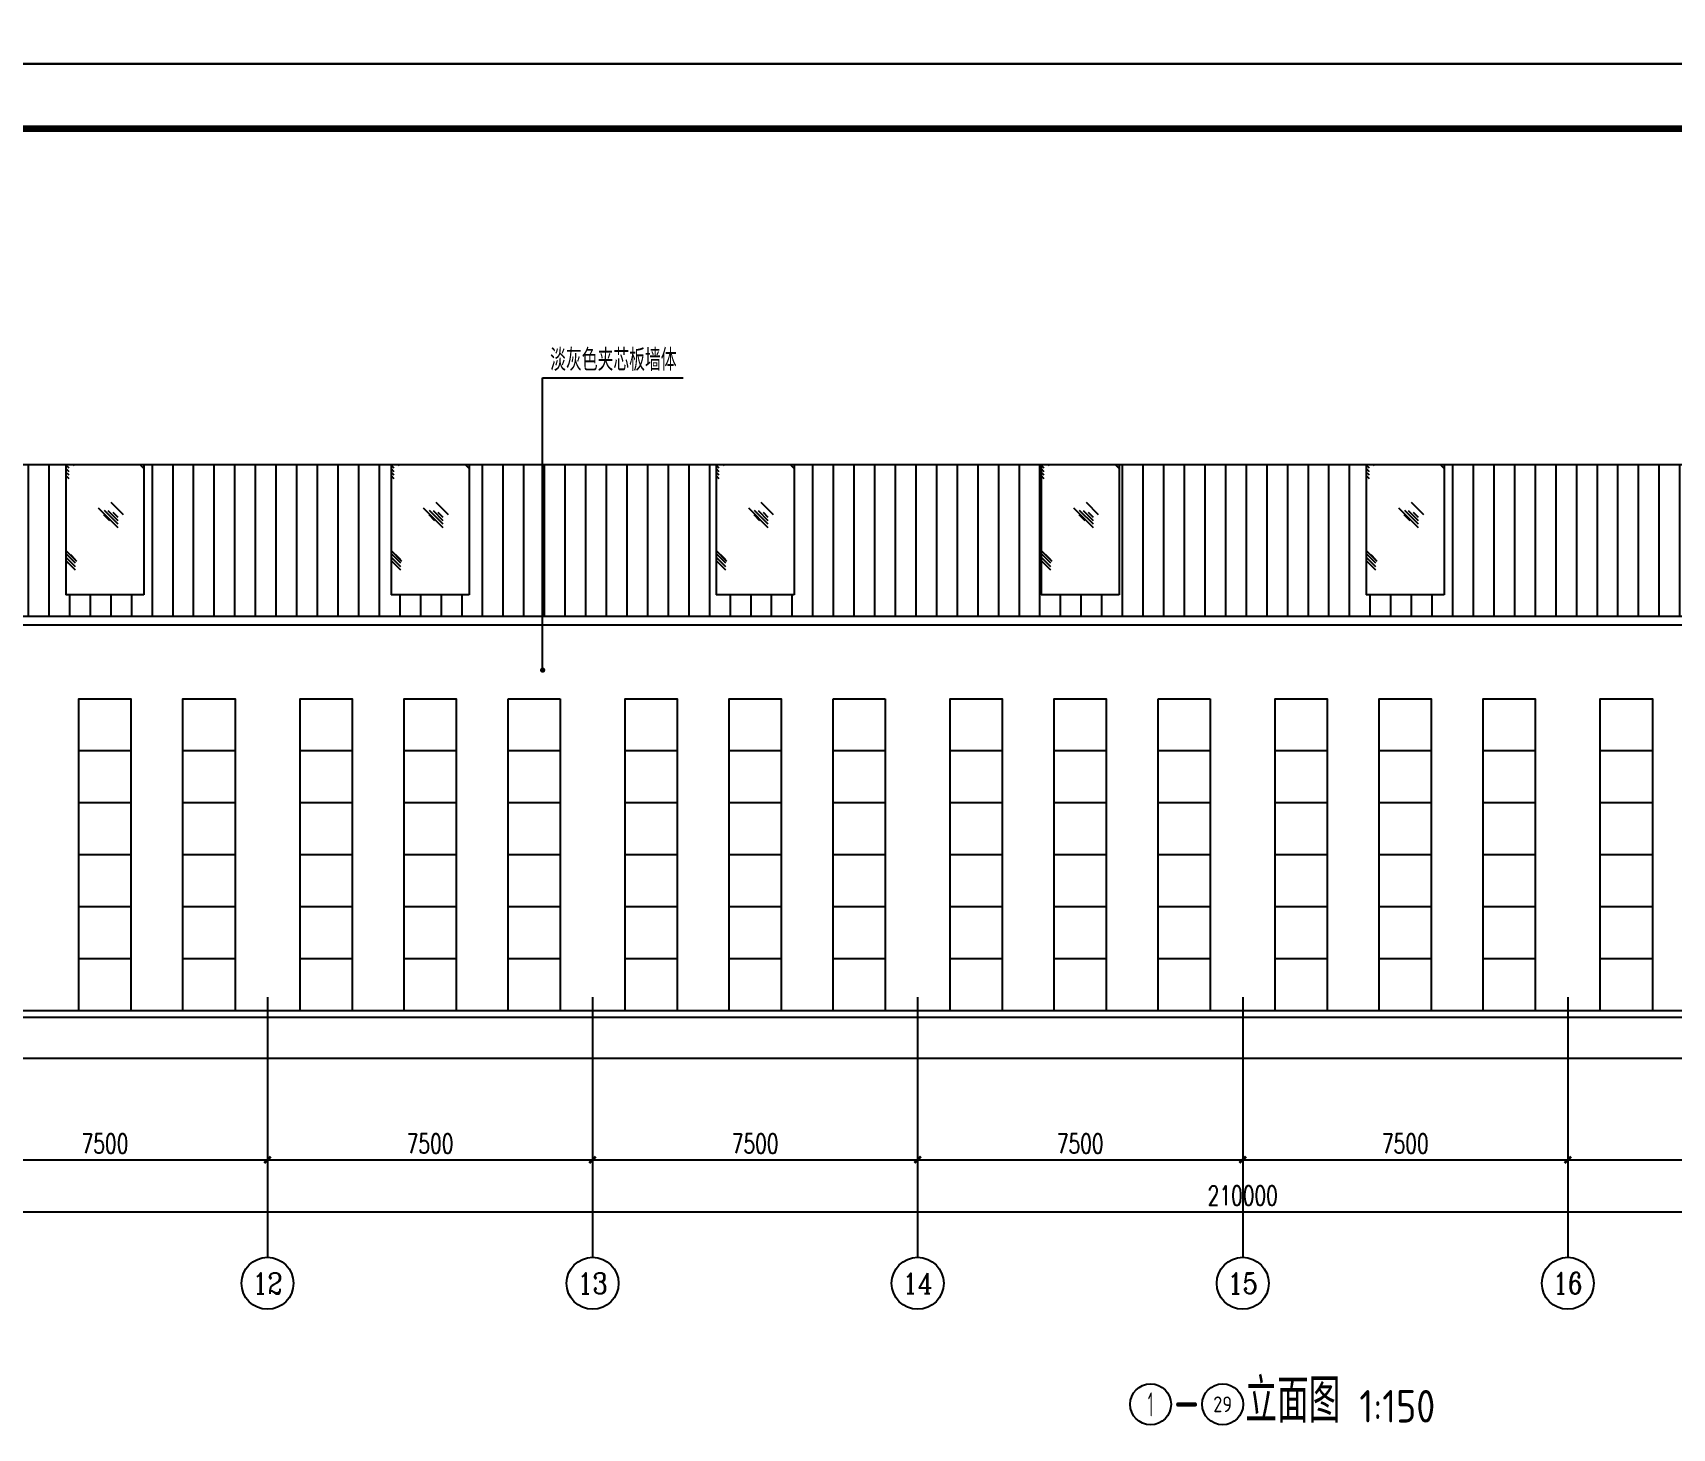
# Model space of a CAD drawing. Extents: x 962303 to 1579583, y -174742 to 224716.
# Drawn here: x 1425808 to 1463632, y -17226 to 14971 of the extents above; entities that cross this region are included whole.
import ezdxf
from ezdxf.enums import TextEntityAlignment as Align

# ---------------------------------------------------------------- set-up
doc = ezdxf.new("R2010")
doc.units = 0
doc.header["$LTSCALE"] = 1000
doc.header["$MEASUREMENT"] = 0
for name, color, linetype in [('AXIS', 3, 'Continuous'), ('AXIS_TEXT', 7, 'Continuous'), ('DIM_LEAD', 3, 'Continuous'), ('PUB_TEXT', 7, 'Continuous'), ('PUB_TITLE', 4, 'Continuous')]:
    doc.layers.add(name, color=color, linetype=linetype)
doc.styles.add('_TCH_AXIS', font='COMPLEX', dxfattribs={"bigfont": 'GBCBIG'})
doc.styles.add('_TCH_DIM', font='SIMPLEX', dxfattribs={"bigfont": 'GBCBIG'})
doc.styles.add('_TCH_DIM_T3', font='SIMPLEX', dxfattribs={"width": 0.705882, "bigfont": 'GBCBIG'})
doc.styles.add('COMPLEX', font='COMPLEX')
doc.styles.get("Standard").update_dxf_attribs({"font": 'gbenor.shx', "bigfont": 'gbcbig.shx'})
doc.dimstyles.new('_TCH_ARCH&&150', dxfattribs={"dimtxt": 446.25, "dimasz": 150, "dimexe": 375, "dimexo": 450, "dimgap": 150, "dimtad": 1, "dimdec": 0, "dimzin": 0, "dimdsep": 46, "dimtxsty": '_TCH_DIM_T3', "dimblk": 'ARCHTICK', "dimcen": 0.09, "dimclrt": 7, "dimazin": 2, "dimtfac": 1, "dimtdec": 0, "dimtix": 1, "dimtmove": 2, "dimatfit": 3, "dimfxl": 0, "dimtolj": 1, "dimtzin": 0, "dimarcsym": 0})

# ---------------------------------------------------------------- blocks, each defined once
blk = doc.blocks.new('_ArchTick')
at = {"color": 0, "linetype": 'ByBlock', "const_width": 0.4}
blk.add_lwpolyline([(-0.5, -0.5), (0.5, 0.5)], dxfattribs=at)
blk = doc.blocks.new('*D743')
at = {"layer": 'AXIS', "color": 0, "lineweight": -2}
for p, q in [((1423723, -7732), (1423723, -11407)), ((1431223, -7732), (1431223, -11407)), ((1423723, -11032), (1431223, -11032))]:
    blk.add_line(p, q, dxfattribs=at)
at = {"layer": 'Defpoints', "color": 0}
for p in [(1423723, -7282), (1431223, -7282), (1431223, -11032)]:
    blk.add_point(p, dxfattribs=at)
at = {"layer": 'AXIS', "color": 0, "lineweight": -2, "xscale": 150, "yscale": 150, "zscale": 150, "rotation": 180}
blk.add_blockref('_ArchTick', (1423723, -11032), dxfattribs=at)
at = {"layer": 'AXIS', "color": 0, "lineweight": -2, "xscale": 150, "yscale": 150, "zscale": 150}
blk.add_blockref('_ArchTick', (1431223, -11032), dxfattribs=at)
at = {"layer": 'AXIS', "color": 7, "insert": (1427473, -10659), "char_height": 446.2, "attachment_point": 5, "style": '_TCH_DIM_T3'}
blk.add_mtext('\\A1;7500', dxfattribs=at)
blk = doc.blocks.new('*D744')
at = {"layer": 'AXIS', "color": 0, "lineweight": -2}
for p, q in [((1431223, -7732), (1431223, -11407)), ((1438723, -7732), (1438723, -11407)), ((1431223, -11032), (1438723, -11032))]:
    blk.add_line(p, q, dxfattribs=at)
at = {"layer": 'Defpoints', "color": 0}
for p in [(1431223, -7282), (1438723, -7282), (1438723, -11032)]:
    blk.add_point(p, dxfattribs=at)
at = {"layer": 'AXIS', "color": 0, "lineweight": -2, "xscale": 150, "yscale": 150, "zscale": 150, "rotation": 180}
blk.add_blockref('_ArchTick', (1431223, -11032), dxfattribs=at)
at = {"layer": 'AXIS', "color": 0, "lineweight": -2, "xscale": 150, "yscale": 150, "zscale": 150}
blk.add_blockref('_ArchTick', (1438723, -11032), dxfattribs=at)
at = {"layer": 'AXIS', "color": 7, "insert": (1434973, -10659), "char_height": 446.2, "attachment_point": 5, "style": '_TCH_DIM_T3'}
blk.add_mtext('\\A1;7500', dxfattribs=at)
blk = doc.blocks.new('*D745')
at = {"layer": 'AXIS', "color": 0, "lineweight": -2}
for p, q in [((1438723, -7732), (1438723, -11407)), ((1446223, -7732), (1446223, -11407)), ((1438723, -11032), (1446223, -11032))]:
    blk.add_line(p, q, dxfattribs=at)
at = {"layer": 'Defpoints', "color": 0}
for p in [(1438723, -7282), (1446223, -7282), (1446223, -11032)]:
    blk.add_point(p, dxfattribs=at)
at = {"layer": 'AXIS', "color": 0, "lineweight": -2, "xscale": 150, "yscale": 150, "zscale": 150, "rotation": 180}
blk.add_blockref('_ArchTick', (1438723, -11032), dxfattribs=at)
at = {"layer": 'AXIS', "color": 0, "lineweight": -2, "xscale": 150, "yscale": 150, "zscale": 150}
blk.add_blockref('_ArchTick', (1446223, -11032), dxfattribs=at)
at = {"layer": 'AXIS', "color": 7, "insert": (1442473, -10659), "char_height": 446.2, "attachment_point": 5, "style": '_TCH_DIM_T3'}
blk.add_mtext('\\A1;7500', dxfattribs=at)
blk = doc.blocks.new('*D746')
at = {"layer": 'AXIS', "color": 0, "lineweight": -2}
for p, q in [((1446223, -7732), (1446223, -11407)), ((1453723, -7732), (1453723, -11407)), ((1446223, -11032), (1453723, -11032))]:
    blk.add_line(p, q, dxfattribs=at)
at = {"layer": 'Defpoints', "color": 0}
for p in [(1446223, -7282), (1453723, -7282), (1453723, -11032)]:
    blk.add_point(p, dxfattribs=at)
at = {"layer": 'AXIS', "color": 0, "lineweight": -2, "xscale": 150, "yscale": 150, "zscale": 150, "rotation": 180}
blk.add_blockref('_ArchTick', (1446223, -11032), dxfattribs=at)
at = {"layer": 'AXIS', "color": 0, "lineweight": -2, "xscale": 150, "yscale": 150, "zscale": 150}
blk.add_blockref('_ArchTick', (1453723, -11032), dxfattribs=at)
at = {"layer": 'AXIS', "color": 7, "insert": (1449973, -10659), "char_height": 446.2, "attachment_point": 5, "style": '_TCH_DIM_T3'}
blk.add_mtext('\\A1;7500', dxfattribs=at)
blk = doc.blocks.new('*D747')
at = {"layer": 'AXIS', "color": 0, "lineweight": -2}
for p, q in [((1453723, -7732), (1453723, -11407)), ((1461223, -7732), (1461223, -11407)), ((1453723, -11032), (1461223, -11032))]:
    blk.add_line(p, q, dxfattribs=at)
at = {"layer": 'Defpoints', "color": 0}
for p in [(1453723, -7282), (1461223, -7282), (1461223, -11032)]:
    blk.add_point(p, dxfattribs=at)
at = {"layer": 'AXIS', "color": 0, "lineweight": -2, "xscale": 150, "yscale": 150, "zscale": 150, "rotation": 180}
blk.add_blockref('_ArchTick', (1453723, -11032), dxfattribs=at)
at = {"layer": 'AXIS', "color": 0, "lineweight": -2, "xscale": 150, "yscale": 150, "zscale": 150}
blk.add_blockref('_ArchTick', (1461223, -11032), dxfattribs=at)
at = {"layer": 'AXIS', "color": 7, "insert": (1457473, -10659), "char_height": 446.2, "attachment_point": 5, "style": '_TCH_DIM_T3'}
blk.add_mtext('\\A1;7500', dxfattribs=at)
blk = doc.blocks.new('*D748')
at = {"layer": 'AXIS', "color": 0, "lineweight": -2}
for p, q in [((1461223, -7732), (1461223, -11407)), ((1468723, -7732), (1468723, -11407)), ((1461223, -11032), (1468723, -11032))]:
    blk.add_line(p, q, dxfattribs=at)
at = {"layer": 'Defpoints', "color": 0}
for p in [(1461223, -7282), (1468723, -7282), (1468723, -11032)]:
    blk.add_point(p, dxfattribs=at)
at = {"layer": 'AXIS', "color": 0, "lineweight": -2, "xscale": 150, "yscale": 150, "zscale": 150, "rotation": 180}
blk.add_blockref('_ArchTick', (1461223, -11032), dxfattribs=at)
at = {"layer": 'AXIS', "color": 0, "lineweight": -2, "xscale": 150, "yscale": 150, "zscale": 150}
blk.add_blockref('_ArchTick', (1468723, -11032), dxfattribs=at)
at = {"layer": 'AXIS', "color": 7, "insert": (1464973, -10659), "char_height": 446.2, "attachment_point": 5, "style": '_TCH_DIM_T3'}
blk.add_mtext('\\A1;7500', dxfattribs=at)
blk = doc.blocks.new('*D761')
at = {"layer": 'AXIS', "color": 0, "lineweight": -2}
for p, q in [((1348723, -7732), (1348723, -12607)), ((1558723, -7732), (1558723, -12607)), ((1348723, -12232), (1558723, -12232))]:
    blk.add_line(p, q, dxfattribs=at)
at = {"layer": 'Defpoints', "color": 0}
for p in [(1348723, -7282), (1558723, -7282), (1558723, -12232)]:
    blk.add_point(p, dxfattribs=at)
at = {"layer": 'AXIS', "color": 0, "lineweight": -2, "xscale": 150, "yscale": 150, "zscale": 150, "rotation": 180}
blk.add_blockref('_ArchTick', (1348723, -12232), dxfattribs=at)
at = {"layer": 'AXIS', "color": 0, "lineweight": -2, "xscale": 150, "yscale": 150, "zscale": 150}
blk.add_blockref('_ArchTick', (1558723, -12232), dxfattribs=at)
at = {"layer": 'AXIS', "color": 7, "insert": (1453723, -11859), "char_height": 446.2, "attachment_point": 5, "style": '_TCH_DIM_T3'}
blk.add_mtext('\\A1;210000', dxfattribs=at)
blk = doc.blocks.new('_AXISO')
blk.add_circle((0, 0), 0.5)
at = {"layer": 'AXIS_TEXT', "style": 'COMPLEX', "width": 1.041667}
blk.add_attdef('A', text='', height=0.56, dxfattribs=at).set_placement((-0.25, -0.28), (0.25, -0.28), align=Align.FIT)

msp = doc.modelspace()

# ---------------------------------------------------------------- hatches: boundary and pattern name
h = msp.add_hatch()
h.set_pattern_fill('LINE', color=251, scale=500, angle=90, style=0)
h.set_pattern_definition([(90, (2552516.56, 52019.8), (476.25, 3e-14), [])])
h.paths.add_polyline_path([(1419073.2, 1501.4), (1348523.2, 1501.4), (1348523.2, 5001.4), (1359073.2, 5001.4), (1359073.2, 2001.4), (1360873.2, 2001.4), (1360873.2, 5001.4), (1366573.2, 5001.4), (1366573.2, 2001.4), (1368373.2, 2001.4), (1368373.2, 5001.4), (1374073.2, 5001.4), (1374073.2, 2001.4), (1375873.2, 2001.4), (1375873.2, 5001.4), (1381573.2, 5001.4), (1381573.2, 2001.4), (1383373.2, 2001.4), (1383373.2, 5001.4), (1389073.2, 5001.4), (1389073.2, 2001.4), (1390873.2, 2001.4), (1390873.2, 5001.4), (1396573.2, 5001.4), (1396573.2, 2001.4), (1398373.2, 2001.4), (1398373.2, 5001.4), (1404073.2, 5001.4), (1404073.2, 2001.4), (1405873.2, 2001.4), (1405873.2, 5001.4), (1411573.2, 5001.4), (1411573.2, 2001.4), (1413373.2, 2001.4), (1413373.2, 5001.4), (1419073.2, 5001.4), (1419073.2, 2001.4), (1420873.2, 2001.4), (1420873.2, 5001.4), (1426573.2, 5001.4), (1426573.2, 2001.4), (1428373.2, 2001.4), (1428373.2, 5001.4), (1434073.2, 5001.4), (1434073.2, 2001.4), (1435873.2, 2001.4), (1435873.2, 5001.4), (1441573.2, 5001.4), (1441573.2, 2001.4), (1443373.2, 2001.4), (1443373.2, 5001.4), (1449073.2, 5001.4), (1449073.2, 2001.4), (1450873.2, 2001.4), (1450873.2, 5001.4), (1456573.2, 5001.4), (1456573.2, 2001.4), (1458373.2, 2001.4), (1458373.2, 5001.4), (1464073.2, 5001.4), (1464073.2, 2001.4), (1465873.2, 2001.4), (1465873.2, 5001.4), (1471573.2, 5001.4), (1471573.2, 2001.4), (1473373.2, 2001.4), (1473373.2, 5001.4), (1479073.2, 5001.4), (1479073.2, 2001.4), (1480873.2, 2001.4), (1480873.2, 5001.4), (1486573.2, 5001.4), (1486573.2, 2001.4), (1488373.2, 2001.4), (1488373.2, 5001.4), (1494073.2, 5001.4), (1494073.2, 2001.4), (1495873.2, 2001.4), (1495873.2, 5001.4), (1501573.2, 5001.4), (1501573.2, 2001.4), (1503373.2, 2001.4), (1503373.2, 5001.4), (1509073.2, 5001.4), (1509073.2, 2001.4), (1510873.2, 2001.4), (1510873.2, 5001.4), (1516573.2, 5001.4), (1516573.2, 2001.4), (1518373.2, 2001.4), (1518373.2, 5001.4), (1524073.2, 5001.4), (1524073.2, 2001.4), (1525873.2, 2001.4), (1525873.2, 5001.4), (1531573.2, 5001.4), (1531573.2, 2001.4), (1533373.2, 2001.4), (1533373.2, 5001.4), (1539073.2, 5001.4), (1539073.2, 2001.4), (1540873.2, 2001.4), (1540873.2, 5001.4), (1546573.2, 5001.4), (1546573.2, 2001.4), (1548373.2, 2001.4), (1548373.2, 5001.4), (1554073.2, 5001.4), (1554073.2, 2001.4), (1555873.2, 2001.4), (1555873.2, 5001.4), (1558923.2, 5001.4), (1558923.2, 1501.4)])
h = msp.add_hatch()
h.set_pattern_fill('玻璃1', color=4, scale=200, style=0)
h.set_pattern_definition([(135, (2039668.7, 52099.8), (979.767, 979.767), [448, -1152]), (135, (2039476.7, 52179.8), (979.767, 979.767), [192, -1408]), (135, (2039668.7, 52179.8), (979.767, 979.767), [320, -1280]), (135, (2039572.7, 52099.8), (-1074.8023, -1074.8023), [400, -1200]), (135, (2039668.7, 52019.8), (979.767, 979.767), [640, -960]), (135, (2039668.7, 52259.8), (979.767, 979.767), [160, -1440])])
h.paths.add_polyline_path([(1426573.2, 5001.4), (1428373.2, 5001.4), (1428373.2, 2001.4), (1426573.2, 2001.4)])
h = msp.add_hatch()
h.set_pattern_fill('玻璃1', color=4, scale=200, style=0)
h.set_pattern_definition([(135, (2047168.7, 52099.8), (979.767, 979.767), [448, -1152]), (135, (2046976.7, 52179.8), (979.767, 979.767), [192, -1408]), (135, (2047168.7, 52179.8), (979.767, 979.767), [320, -1280]), (135, (2047072.7, 52099.8), (-1074.8023, -1074.8023), [400, -1200]), (135, (2047168.7, 52019.8), (979.767, 979.767), [640, -960]), (135, (2047168.7, 52259.8), (979.767, 979.767), [160, -1440])])
h.paths.add_polyline_path([(1434073.2, 5001.4), (1435873.2, 5001.4), (1435873.2, 2001.4), (1434073.2, 2001.4)])
h = msp.add_hatch()
h.set_pattern_fill('玻璃1', color=4, scale=200, style=0)
h.set_pattern_definition([(135, (2054668.7, 52099.8), (979.767, 979.767), [448, -1152]), (135, (2054476.7, 52179.8), (979.767, 979.767), [192, -1408]), (135, (2054668.7, 52179.8), (979.767, 979.767), [320, -1280]), (135, (2054572.7, 52099.8), (-1074.8023, -1074.8023), [400, -1200]), (135, (2054668.7, 52019.8), (979.767, 979.767), [640, -960]), (135, (2054668.7, 52259.8), (979.767, 979.767), [160, -1440])])
h.paths.add_polyline_path([(1441573.2, 5001.4), (1443373.2, 5001.4), (1443373.2, 2001.4), (1441573.2, 2001.4)])
h = msp.add_hatch()
h.set_pattern_fill('玻璃1', color=4, scale=200, style=0)
h.set_pattern_definition([(135, (2062168.7, 52099.8), (979.767, 979.767), [448, -1152]), (135, (2061976.7, 52179.8), (979.767, 979.767), [192, -1408]), (135, (2062168.7, 52179.8), (979.767, 979.767), [320, -1280]), (135, (2062072.7, 52099.8), (-1074.8023, -1074.8023), [400, -1200]), (135, (2062168.7, 52019.8), (979.767, 979.767), [640, -960]), (135, (2062168.7, 52259.8), (979.767, 979.767), [160, -1440])])
h.paths.add_polyline_path([(1449073.2, 5001.4), (1450873.2, 5001.4), (1450873.2, 2001.4), (1449073.2, 2001.4)])
h = msp.add_hatch()
h.set_pattern_fill('玻璃1', color=4, scale=200, style=0)
h.set_pattern_definition([(135, (2069668.7, 52099.8), (979.767, 979.767), [448, -1152]), (135, (2069476.7, 52179.8), (979.767, 979.767), [192, -1408]), (135, (2069668.7, 52179.8), (979.767, 979.767), [320, -1280]), (135, (2069572.7, 52099.8), (-1074.8023, -1074.8023), [400, -1200]), (135, (2069668.7, 52019.8), (979.767, 979.767), [640, -960]), (135, (2069668.7, 52259.8), (979.767, 979.767), [160, -1440])])
h.paths.add_polyline_path([(1456573.2, 5001.4), (1458373.2, 5001.4), (1458373.2, 2001.4), (1456573.2, 2001.4)])

# ---------------------------------------------------------------- linework, layer by layer
for p, q in [((1558923.2, 5001.4), (1348523.2, 5001.4)), ((1426573.2, 5001.4), (1426573.2, 2001.4)), ((1428373.2, 5001.4), (1428373.2, 2001.4)), ((1434073.2, 5001.4), (1434073.2, 2001.4)), ((1435873.2, 5001.4), (1435873.2, 2001.4)), ((1441573.2, 5001.4), (1441573.2, 2001.4)), ((1443373.2, 5001.4), (1443373.2, 2001.4)), ((1449073.2, 5001.4), (1449073.2, 2001.4)), ((1450873.2, 5001.4), (1450873.2, 2001.4)), ((1456573.2, 5001.4), (1456573.2, 2001.4)), ((1458373.2, 5001.4), (1458373.2, 2001.4)), ((1428373.2, 2001.4), (1426573.2, 2001.4)), ((1435873.2, 2001.4), (1434073.2, 2001.4)), ((1443373.2, 2001.4), (1441573.2, 2001.4)), ((1450873.2, 2001.4), (1449073.2, 2001.4)), ((1458373.2, 2001.4), (1456573.2, 2001.4)), ((1558723.2, 1301.4), (1348723.2, 1301.4)), ((1558223.2, 1501.4), (1419073.2, 1501.4)), ((1559043.2, -7598.6), (1348403.2, -7598.6)), ((1559043.2, -7748.6), (1348403.2, -7748.6)), ((1562948.3, -8698.6), (1340792.6, -8698.6))]:
    msp.add_line(p, q)
at = {"color": 4}
for p, q in [((1426873.2, -7598.6), (1426873.2, -398.6)), ((1426873.2, -398.6), (1428073.2, -398.6)), ((1428073.2, -398.6), (1428073.2, -7598.6)), ((1429273.2, -7598.6), (1429273.2, -398.6)), ((1429273.2, -398.6), (1430473.2, -398.6)), ((1430473.2, -398.6), (1430473.2, -7598.6)), ((1431973.2, -7598.6), (1431973.2, -398.6)), ((1431973.2, -398.6), (1433173.2, -398.6)), ((1433173.2, -398.6), (1433173.2, -7598.6)), ((1434373.2, -7598.6), (1434373.2, -398.6)), ((1434373.2, -398.6), (1435573.2, -398.6)), ((1435573.2, -398.6), (1435573.2, -7598.6)), ((1436773.2, -7598.6), (1436773.2, -398.6)), ((1436773.2, -398.6), (1437973.2, -398.6)), ((1437973.2, -398.6), (1437973.2, -7598.6)), ((1439473.2, -7598.6), (1439473.2, -398.6)), ((1439473.2, -398.6), (1440673.2, -398.6)), ((1440673.2, -398.6), (1440673.2, -7598.6)), ((1441873.2, -7598.6), (1441873.2, -398.6)), ((1441873.2, -398.6), (1443073.2, -398.6)), ((1443073.2, -398.6), (1443073.2, -7598.6)), ((1444273.2, -7598.6), (1444273.2, -398.6)), ((1444273.2, -398.6), (1445473.2, -398.6)), ((1445473.2, -398.6), (1445473.2, -7598.6)), ((1446973.2, -7598.6), (1446973.2, -398.6)), ((1446973.2, -398.6), (1448173.2, -398.6)), ((1448173.2, -398.6), (1448173.2, -7598.6)), ((1449373.2, -7598.6), (1449373.2, -398.6)), ((1449373.2, -398.6), (1450573.2, -398.6)), ((1450573.2, -398.6), (1450573.2, -7598.6)), ((1451773.2, -7598.6), (1451773.2, -398.6)), ((1451773.2, -398.6), (1452973.2, -398.6)), ((1452973.2, -398.6), (1452973.2, -7598.6)), ((1454473.2, -7598.6), (1454473.2, -398.6)), ((1454473.2, -398.6), (1455673.2, -398.6)), ((1455673.2, -398.6), (1455673.2, -7598.6)), ((1456873.2, -7598.6), (1456873.2, -398.6)), ((1456873.2, -398.6), (1458073.2, -398.6)), ((1458073.2, -398.6), (1458073.2, -7598.6)), ((1459273.2, -7598.6), (1459273.2, -398.6)), ((1459273.2, -398.6), (1460473.2, -398.6)), ((1460473.2, -398.6), (1460473.2, -7598.6)), ((1461973.2, -7598.6), (1461973.2, -398.6)), ((1461973.2, -398.6), (1463173.2, -398.6)), ((1463173.2, -398.6), (1463173.2, -7598.6)), ((1428073.2, -1598.6), (1426873.2, -1598.6)), ((1430473.2, -1598.6), (1429273.2, -1598.6)), ((1433173.2, -1598.6), (1431973.2, -1598.6)), ((1435573.2, -1598.6), (1434373.2, -1598.6)), ((1437973.2, -1598.6), (1436773.2, -1598.6)), ((1440673.2, -1598.6), (1439473.2, -1598.6)), ((1443073.2, -1598.6), (1441873.2, -1598.6)), ((1445473.2, -1598.6), (1444273.2, -1598.6)), ((1448173.2, -1598.6), (1446973.2, -1598.6)), ((1450573.2, -1598.6), (1449373.2, -1598.6)), ((1452973.2, -1598.6), (1451773.2, -1598.6)), ((1455673.2, -1598.6), (1454473.2, -1598.6)), ((1458073.2, -1598.6), (1456873.2, -1598.6)), ((1460473.2, -1598.6), (1459273.2, -1598.6)), ((1463173.2, -1598.6), (1461973.2, -1598.6)), ((1428073.2, -2798.6), (1426873.2, -2798.6)), ((1430473.2, -2798.6), (1429273.2, -2798.6)), ((1433173.2, -2798.6), (1431973.2, -2798.6)), ((1435573.2, -2798.6), (1434373.2, -2798.6)), ((1437973.2, -2798.6), (1436773.2, -2798.6)), ((1440673.2, -2798.6), (1439473.2, -2798.6)), ((1443073.2, -2798.6), (1441873.2, -2798.6)), ((1445473.2, -2798.6), (1444273.2, -2798.6)), ((1448173.2, -2798.6), (1446973.2, -2798.6)), ((1450573.2, -2798.6), (1449373.2, -2798.6)), ((1452973.2, -2798.6), (1451773.2, -2798.6)), ((1455673.2, -2798.6), (1454473.2, -2798.6)), ((1458073.2, -2798.6), (1456873.2, -2798.6)), ((1460473.2, -2798.6), (1459273.2, -2798.6)), ((1463173.2, -2798.6), (1461973.2, -2798.6)), ((1428073.2, -3998.6), (1426873.2, -3998.6)), ((1430473.2, -3998.6), (1429273.2, -3998.6)), ((1433173.2, -3998.6), (1431973.2, -3998.6)), ((1435573.2, -3998.6), (1434373.2, -3998.6)), ((1437973.2, -3998.6), (1436773.2, -3998.6)), ((1440673.2, -3998.6), (1439473.2, -3998.6)), ((1443073.2, -3998.6), (1441873.2, -3998.6)), ((1445473.2, -3998.6), (1444273.2, -3998.6)), ((1448173.2, -3998.6), (1446973.2, -3998.6)), ((1450573.2, -3998.6), (1449373.2, -3998.6)), ((1452973.2, -3998.6), (1451773.2, -3998.6)), ((1455673.2, -3998.6), (1454473.2, -3998.6)), ((1458073.2, -3998.6), (1456873.2, -3998.6)), ((1460473.2, -3998.6), (1459273.2, -3998.6)), ((1463173.2, -3998.6), (1461973.2, -3998.6)), ((1428073.2, -5198.6), (1426873.2, -5198.6)), ((1430473.2, -5198.6), (1429273.2, -5198.6)), ((1433173.2, -5198.6), (1431973.2, -5198.6)), ((1435573.2, -5198.6), (1434373.2, -5198.6)), ((1437973.2, -5198.6), (1436773.2, -5198.6)), ((1440673.2, -5198.6), (1439473.2, -5198.6)), ((1443073.2, -5198.6), (1441873.2, -5198.6)), ((1445473.2, -5198.6), (1444273.2, -5198.6)), ((1448173.2, -5198.6), (1446973.2, -5198.6)), ((1450573.2, -5198.6), (1449373.2, -5198.6)), ((1452973.2, -5198.6), (1451773.2, -5198.6)), ((1455673.2, -5198.6), (1454473.2, -5198.6)), ((1458073.2, -5198.6), (1456873.2, -5198.6)), ((1460473.2, -5198.6), (1459273.2, -5198.6)), ((1463173.2, -5198.6), (1461973.2, -5198.6)), ((1428073.2, -6398.6), (1426873.2, -6398.6)), ((1430473.2, -6398.6), (1429273.2, -6398.6)), ((1433173.2, -6398.6), (1431973.2, -6398.6)), ((1435573.2, -6398.6), (1434373.2, -6398.6)), ((1437973.2, -6398.6), (1436773.2, -6398.6)), ((1440673.2, -6398.6), (1439473.2, -6398.6)), ((1443073.2, -6398.6), (1441873.2, -6398.6)), ((1445473.2, -6398.6), (1444273.2, -6398.6)), ((1448173.2, -6398.6), (1446973.2, -6398.6)), ((1450573.2, -6398.6), (1449373.2, -6398.6)), ((1452973.2, -6398.6), (1451773.2, -6398.6)), ((1455673.2, -6398.6), (1454473.2, -6398.6)), ((1458073.2, -6398.6), (1456873.2, -6398.6)), ((1460473.2, -6398.6), (1459273.2, -6398.6)), ((1463173.2, -6398.6), (1461973.2, -6398.6)), ((1428073.2, -7598.6), (1426873.2, -7598.6)), ((1430473.2, -7598.6), (1429273.2, -7598.6)), ((1433173.2, -7598.6), (1431973.2, -7598.6)), ((1435573.2, -7598.6), (1434373.2, -7598.6)), ((1437973.2, -7598.6), (1436773.2, -7598.6)), ((1440673.2, -7598.6), (1439473.2, -7598.6)), ((1443073.2, -7598.6), (1441873.2, -7598.6)), ((1445473.2, -7598.6), (1444273.2, -7598.6)), ((1448173.2, -7598.6), (1446973.2, -7598.6)), ((1450573.2, -7598.6), (1449373.2, -7598.6)), ((1452973.2, -7598.6), (1451773.2, -7598.6)), ((1455673.2, -7598.6), (1454473.2, -7598.6)), ((1458073.2, -7598.6), (1456873.2, -7598.6)), ((1460473.2, -7598.6), (1459273.2, -7598.6)), ((1463173.2, -7598.6), (1461973.2, -7598.6))]:
    msp.add_line(p, q, dxfattribs=at)
for points in [[(1428073.2, -7598.6), (1426873.2, -7598.6), (1426873.2, -398.6), (1428073.2, -398.6)], [(1430473.2, -7598.6), (1429273.2, -7598.6), (1429273.2, -398.6), (1430473.2, -398.6)], [(1433173.2, -7598.6), (1431973.2, -7598.6), (1431973.2, -398.6), (1433173.2, -398.6)], [(1435573.2, -7598.6), (1434373.2, -7598.6), (1434373.2, -398.6), (1435573.2, -398.6)], [(1440673.2, -7598.6), (1439473.2, -7598.6), (1439473.2, -398.6), (1440673.2, -398.6)], [(1443073.2, -7598.6), (1441873.2, -7598.6), (1441873.2, -398.6), (1443073.2, -398.6)], [(1448173.2, -7598.6), (1446973.2, -7598.6), (1446973.2, -398.6), (1448173.2, -398.6)], [(1450573.2, -7598.6), (1449373.2, -7598.6), (1449373.2, -398.6), (1450573.2, -398.6)], [(1455673.2, -7598.6), (1454473.2, -7598.6), (1454473.2, -398.6), (1455673.2, -398.6)], [(1458073.2, -7598.6), (1456873.2, -7598.6), (1456873.2, -398.6), (1458073.2, -398.6)], [(1460473.2, -7598.6), (1459273.2, -7598.6), (1459273.2, -398.6), (1460473.2, -398.6)], [(1463173.2, -7598.6), (1461973.2, -7598.6), (1461973.2, -398.6), (1463173.2, -398.6)]]:
    msp.add_lwpolyline(points, close=True, dxfattribs=at)
at = {"layer": 'AXIS'}
for p, q in [((1431223.2, -7282.3), (1431223.2, -13282.3)), ((1438723.2, -7282.3), (1438723.2, -13282.3)), ((1446223.2, -7282.3), (1446223.2, -13282.3)), ((1453723.2, -7282.3), (1453723.2, -13282.3)), ((1461223.2, -7282.3), (1461223.2, -13282.3))]:
    msp.add_line(p, q, dxfattribs=at)
at = {"layer": 'DIM_LEAD'}
for p, q in [((1437571.3, 265.4), (1437571.3, 7012.7)), ((1437571.3, 7012.7), (1440812.5, 7012.7))]:
    msp.add_line(p, q, dxfattribs=at)
at = {"layer": 'DIM_LEAD', "const_width": 60}
msp.add_lwpolyline([(1437571.3, 235.4, 1), (1437571.3, 295.4, 1)], format="xyb", close=True, dxfattribs=at)
at = {"layer": 'PUB_TEXT'}
for centre in [(1451597.1, -16674.7), (1453259.6, -16674.7)]:
    msp.add_circle(centre, 472.5, dxfattribs=at)
at = {"layer": 'PUB_TITLE'}
for points in [[(1334333.3, 14258.1), (1579583.3, 14258.1), (1579583.3, 77258.1), (1334333.3, 77258.1)], [(1334333.3, -48741.9), (1579583.3, -48741.9), (1579583.3, 14258.1), (1334333.3, 14258.1)]]:
    msp.add_lwpolyline(points, close=True, dxfattribs=at)
at = {"layer": 'PUB_TITLE', "const_width": 150}
msp.add_lwpolyline([(1338083.3, -47241.9), (1578083.3, -47241.9), (1578083.3, 12758.1), (1338083.3, 12758.1)], close=True, dxfattribs=at)

# ---------------------------------------------------------------- block references
at = {"layer": 'AXIS'}
ref = msp.add_blockref('_AXISO', (1431223.2, -13882.3), dxfattribs=dict(at, xscale=1200, yscale=1200, zscale=1200))
ref.add_attrib('A', '12', dxfattribs={"layer": 'AXIS_TEXT', "height": 481.71, "style": '_TCH_AXIS', "width": 1.034483}).set_placement((1430879.1, -14123.2), (1431567.3, -14123.2), align=Align.FIT)
ref = msp.add_blockref('_AXISO', (1438723.2, -13882.3), dxfattribs=dict(at, xscale=1200, yscale=1200, zscale=1200))
ref.add_attrib('A', '13', dxfattribs={"layer": 'AXIS_TEXT', "height": 481.71, "style": '_TCH_AXIS', "width": 1.034483}).set_placement((1438379.1, -14123.2), (1439067.3, -14123.2), align=Align.FIT)
ref = msp.add_blockref('_AXISO', (1446223.2, -13882.3), dxfattribs=dict(at, xscale=1200, yscale=1200, zscale=1200))
ref.add_attrib('A', '14', dxfattribs={"layer": 'AXIS_TEXT', "height": 471.11, "style": '_TCH_AXIS'}).set_placement((1445875.5, -14117.9), (1446570.9, -14117.9), align=Align.FIT)
ref = msp.add_blockref('_AXISO', (1453723.2, -13882.3), dxfattribs=dict(at, xscale=1200, yscale=1200, zscale=1200))
ref.add_attrib('A', '15', dxfattribs={"layer": 'AXIS_TEXT', "height": 481.71, "style": '_TCH_AXIS', "width": 1.034483}).set_placement((1453379.1, -14123.2), (1454067.3, -14123.2), align=Align.FIT)
ref = msp.add_blockref('_AXISO', (1461223.2, -13882.3), dxfattribs=dict(at, xscale=1200, yscale=1200, zscale=1200))
ref.add_attrib('A', '16', dxfattribs={"layer": 'AXIS_TEXT', "height": 492.67, "style": '_TCH_AXIS'}).set_placement((1460883, -14128.7), (1461563.4, -14128.7), align=Align.FIT)

# ---------------------------------------------------------------- texts
at = {"layer": 'PUB_TEXT', "style": '_TCH_DIM'}
msp.add_text('淡灰色夹芯板墙体', height=506.38, dxfattribs=at).set_placement((1437745.1, 7170.2))
at = {"layer": 'PUB_TEXT'}
for s, height, p in [('立面图', 1012.77, (1453784.6, -17094.7)), ('-', 1050, (1452122.1, -17094.7)), ('1:150', 750, (1456414, -17094.7))]:
    msp.add_text(s, height=height, dxfattribs=at).set_placement(p)
for s, height, width, p, p2 in [('1', 553.5, 0.533333, (1451535.6, -16951.5), (1451658.6, -16951.5)), ('29', 363.26, 1.024693, (1453041.9, -16856.4), (1453477.2, -16856.4))]:
    msp.add_text(s, height=height, dxfattribs=dict(at, width=width)).set_placement(p, p2, align=Align.FIT)

# ---------------------------------------------------------------- dimensions: what is measured, and where the dimension line sits
at = {"layer": 'AXIS'}
for p1, p2, distance, picture, middle in [((1348723.2, -7282.3), (1558723.2, -7282.3), -4950, '*D761', (1453723.2, -11859.2)), ((1423723.2, -7282.3), (1431223.2, -7282.3), -3750, '*D743', (1427473.2, -10659.2)), ((1431223.2, -7282.3), (1438723.2, -7282.3), -3750, '*D744', (1434973.2, -10659.2)), ((1438723.2, -7282.3), (1446223.2, -7282.3), -3750, '*D745', (1442473.2, -10659.2)), ((1446223.2, -7282.3), (1453723.2, -7282.3), -3750, '*D746', (1449973.2, -10659.2)), ((1453723.2, -7282.3), (1461223.2, -7282.3), -3750, '*D747', (1457473.2, -10659.2)), ((1461223.2, -7282.3), (1468723.2, -7282.3), -3750, '*D748', (1464973.2, -10659.2))]:
    dim = msp.add_aligned_dim(p1=p1, p2=p2, distance=distance, dimstyle='_TCH_ARCH&&150', dxfattribs=at)
    dim.commit()
    dim.dimension.update_dxf_attribs({"geometry": picture, "text_midpoint": middle})

doc.saveas('drawing.dxf')
